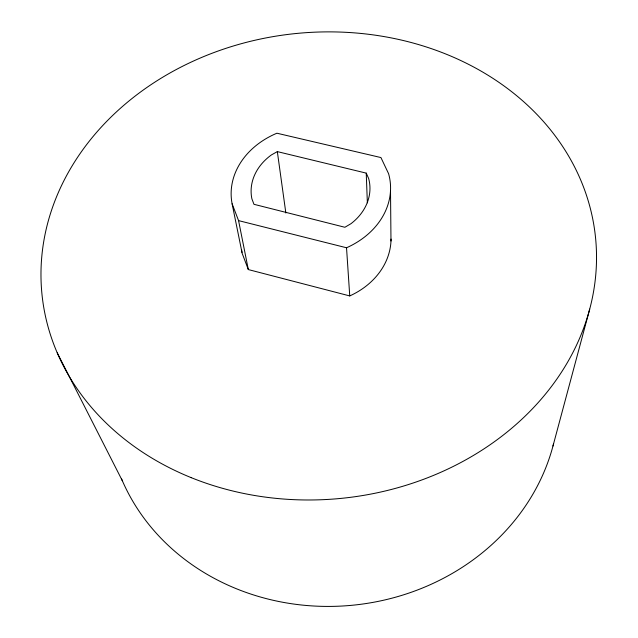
<?xml version="1.0" encoding="UTF-8"?>
<svg xmlns="http://www.w3.org/2000/svg" width="638" height="638" viewBox="0 0 638 638"><rect width="100%" height="100%" fill="white"/><g stroke="black" fill="none" stroke-linecap="round" stroke-linejoin="round"><path stroke-width="0.96" d="M552.979 446.026L589.703 309.119M277.331 151.613L271.413 154.922A57.005 46.303 -6.2 0 0 251.874 198.785L253.972 204.312L344.879 227.272L350.94 223.715A57.053 46.383 -5.9 0 0 368.66 178.536L366.236 173.121L277.331 151.613L285.856 213.02M232.112 203.793L238.572 220.62L346.53 247.767L349.744 295.928L248.318 269.571L242.169 253.35L232.112 203.793A79.87 64.924 -6 0 1 276.908 133.214L380.926 157.562L388.598 173.711A79.87 64.924 -6 0 1 346.53 247.767M57.213 352.814L122.337 480.733M238.572 220.62L248.318 269.571M366.236 173.121L367.36 202.836M390.512 190.555L390.982 241.004M553.489 444.08A226.394 203.45 -6 0 1 348.3 605.606A226.394 203.45 -6 0 1 121.547 478.899M391.038 239.075A75.045 62.588 -6 0 1 349.744 295.928M241.993 252.409A75.045 62.588 -6 0 1 241.571 249.554M191.24 477.663A278.232 233.524 -6 0 0 596.227 246.451A278.232 233.524 -6 0 0 168.775 73.673A278.232 233.524 -6 0 0 191.24 477.663"/></g></svg>
